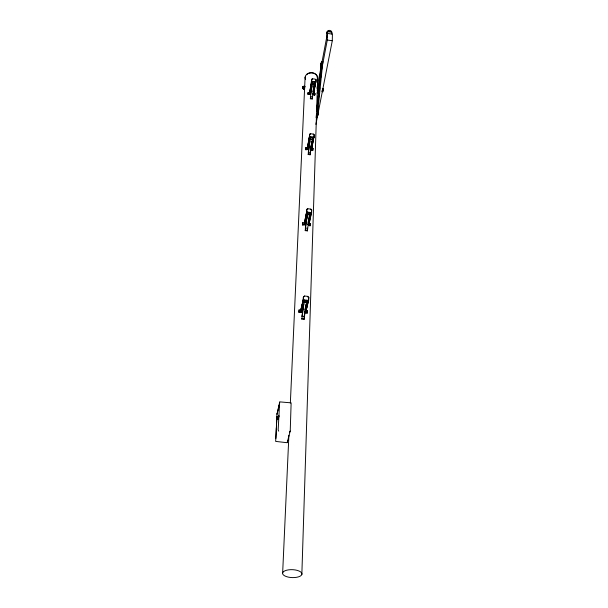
<?xml version="1.0" encoding="UTF-8"?>
<svg xmlns="http://www.w3.org/2000/svg" width="608" height="608" viewBox="0 0 608 608"><rect width="100%" height="100%" fill="white"/><g stroke="black" fill="none" stroke-linecap="round" stroke-linejoin="round"><path stroke-width="0.91" d="M315.894 124.382L332.295 40.728L332.409 34.116L327.431 33.448L317.004 88.327M321.419 70.756L327.286 40.052L327.431 33.448M317.726 111.287L316.912 117.739L316.099 117.633L321.997 61.72L322.818 61.826L318.425 105.458L317.726 111.287L316.92 111.188M301.842 574.492A9.675 3.96 2.2 0 0 288.618 569.84A9.675 3.96 2.2 0 0 286.322 576.566A9.675 3.96 2.2 0 0 301.842 574.492L316.472 115.604M316.707 108.026L317.194 92.864M317.254 90.964L317.65 78.645M316.076 79.777L315.879 82.513L311.562 81.951L311.76 79.215L312.596 78.804L315.278 79.154L316.076 79.777L313.682 93.913L312.52 93.617L312.383 94.536L314.617 95.365L314.997 93.48L313.371 92.872M304.494 311.965L304.35 312.596L307.093 313.409L307.572 310.893L306.067 310.445M308.423 225.393L310.11 225.94L310.49 225.37L310.544 223.691L309.16 223.235M314.04 137.317L312.74 137.302L310.354 149.773L312.71 150.602L313.112 148.565L311.395 147.957M314.617 95.365L314.997 93.48M308.537 301.066L308.788 297.282L307.808 296.377L304.509 296.012L303.331 297.32L303.21 300.474L308.537 301.066L308.788 297.282M311.623 212.595L311.714 209.897L310.81 209.114L307.754 208.749L306.804 209.312L306.569 212.656L311.486 213.241L311.623 212.595L306.698 212.01L305.201 219.382M310.49 148.823L311.722 149.104L314.23 134.771L313.394 134.087L310.551 133.73L309.67 134.201L309.457 137.188L314.024 137.758L314.23 134.771M308.302 300.641L305.695 311.927L308.378 300.55M307.724 224.132L309.046 224.39L308.856 223.478M311.722 149.104L311.896 146.498M313.682 93.913L314.359 88.669M307.359 230.88L309.609 214.29L307.481 214.039L305.452 228.015L305.246 230.637L307.359 230.88L307.564 228.266L305.452 228.015M303.802 304.038L301.811 319.086L304.099 319.329L304.205 316.548L301.925 316.297L303.392 306.181M309.928 141.117L308.195 154.523L310.164 154.766L311.638 142.758M312.223 98.998L312.398 96.824L310.536 96.581L310.361 98.754L312.223 98.998L314.534 82.194M304.099 319.329L306.098 304.289M310.164 154.766L311.904 141.36M301.477 309.799L299.037 309.958L299.098 312.535L302.077 312.345L302.29 309.753L302.275 310.141M304.912 222.589L302.655 222.764L302.716 225.074L305.467 224.869L307.975 212.481M305.672 222.536L306.022 221.114M307.64 147.493L305.771 147.653L305.824 149.75L308.393 149.53L308.446 148.071M309.822 92.416L308.051 92.583L308.112 94.521L310.536 94.301L310.696 92.598M303.476 296.689L303.354 299.85L308.682 300.436M306.698 212.01L306.804 209.312M309.67 134.201L309.578 136.534L314.154 137.104M311.577 81.556L312.793 81.844L310.665 93.381L309.616 93.472L311.76 79.215M299.098 312.535L299.037 309.958M302.716 225.074L302.655 222.764M305.824 149.75L305.771 147.653M308.112 94.521L308.051 92.583M300.694 311.22L303.232 299.881L304.737 300.246L302.229 311.319L300.945 311.402L300.732 310.437L303.521 298.923L300.732 310.437M305.619 223.881L304.426 223.972L304.22 223.144M307.207 148.55L309.495 136.162L307.42 148.671L308.53 148.58L310.756 137.051M276.321 427.812L275.66 441.4L287.143 442.715L290.229 431.064L291.133 402.861L279.748 401.88L276.967 414.382L275.91 438.368M287.447 442.229L287.538 440.336M282.659 572.835L288.891 435.298M290.35 403.043L305.117 77.011M302.533 88.236C304.76 89.118 302.503 84.801 302.533 88.236L303.324 88.335L303.286 89.224L304.471 89.376L304.775 86.351L303.59 86.199L303.369 87.453M279.657 402.177L278.168 429.871L278.715 431.178M276.427 425.919L276.952 416.442M278.228 417.453L278.814 415.842L278.555 417.977L278.228 417.453L278.555 417.977M278.228 417.947L278.487 415.811M278.555 417.483L278.814 415.842M302.548 88.411L302.738 86.8M317.733 109.03L317.999 106.256M318.265 103.489L318.615 99.796M318.881 97.029L319.147 94.263M319.504 90.569L319.77 87.803M320.12 84.109L320.386 81.343M320.743 77.649L321.009 74.883M323.334 90.539L322.149 90.379L321.898 91.633L323.084 91.785L323.38 88.768L323.129 90.014M304.699 88.122L303.506 87.962C304.403 83.592 301.956 90.546 304.471 89.376M320.91 64.174L321.047 63.004L321.769 62.936C322.172 64.752 320.211 64.494 321.161 62.852M321.997 61.72L320.264 74.085L316.783 110.086M321.313 72.154L321.632 69.456M322.172 64.957L322.384 63.156M316.836 113.878L318.052 113.97C318.296 116.022 316.639 115.041 317.338 113.977M318.113 111.819L317.976 112.982L317.262 112.997L317.87 113.073L318.113 111.819L317.505 111.743M317.802 115.216L318.052 113.97M310.43 96.915L312.003 85.941M308.279 152.464L309.662 142.515M305.338 228.251L306.835 217.71M304.342 315.628L305.687 306.432M304.555 87.605L304.775 86.351M309.411 93.366L311.805 80.932M309.616 93.472L311.775 81.715M312.596 78.804L311.646 79.868M312.17 84.611L312.664 81.951M310.536 94.301L310.658 93.64L307.998 93.883M310.361 98.754L310.483 98.124L312.337 98.359M312.846 91.846L314.67 82.088M314.693 86.868L315.544 82.346M313.485 93.974L315.689 82.224M317.148 93.092L320.173 77.269M307.42 148.671L309.472 136.747M310.551 133.73L309.54 134.854M308.393 149.53L308.522 148.869L305.71 149.112M308.195 154.523L308.324 153.892L310.293 154.136M313.264 134.733L313.394 134.087M312.254 144.696L313.135 140.174M311.509 149.18L313.819 137.438M304.198 223.82L306.85 211.333M304.464 222.961L304.836 221.175M304.426 223.972L306.592 212.146M307.625 209.395L307.754 208.749M306.379 219.366L306.744 217.611M307.466 214.1L307.83 212.344M305.246 230.637L305.376 230.006L307.496 230.257M309.411 215.232L309.958 212.602M310.673 209.76L310.81 209.114M307.906 223.25L310.11 212.739M310.361 216.326L311.114 212.754M311.577 210.543L311.714 209.897M308.818 224.489L311.501 212.732M309.046 224.39L311.524 212.055M300.945 311.402L303.483 300.109M304.509 296.012L303.331 297.32M302.077 312.345L302.214 311.714L298.961 311.919M301.811 319.086L301.948 318.478L304.243 318.729M306.455 302.085L306.873 300.238M307.671 297.008L307.808 296.377M304.935 309.73L307.04 300.504M307.336 303.795L308.134 300.322M305.938 311.798L308.552 300.474M303.529 86.906L302.67 87.096M290.229 431.064L289.423 432.235M277.111 413.607L277.491 412.824M278.92 405.597L279.33 404.875L276.967 414.382M312.763 149.142L313.112 148.565M310.171 224.261L310.544 223.691M307.162 311.448L307.572 310.893M322.818 61.826L321.685 62.153M302.586 224.443L305.604 224.223M302.039 316.152L304.327 316.396M307.458 214.708L309.586 214.958M308.385 152.167L310.354 152.41M317.399 111.834L318.007 111.91M317.3 115.056L317.908 115.132M302.7 87.522L303.498 87.628M302.579 87.689L303.377 87.795M302.617 88.114L303.415 88.221M311.684 81.297L316 81.86M303.658 86.45L304.851 86.602M322.293 88.867L323.479 89.026M302.754 86.974L303.544 87.081M321.016 64.022L321.632 64.106M327.286 40.052L332.295 40.728M305.246 312.193L307.504 312.862M307.709 224.466L310.49 225.37M310.483 149.112L313.067 150.024M312.512 93.875L314.952 94.78M305.512 79.625A6.331 5.077 2.1 0 1 311.478 72.724A6.331 5.077 2.1 0 1 317.186 79.914M306.728 74.556A5.936 4.758 2.1 0 1 313.743 73.218A5.936 4.758 2.1 0 1 317.262 78.348M326.99 34.466A2.5 2.09 0.1 0 1 328.434 31.76L330.912 32.095A2.5 2.09 0.1 0 1 331.801 34.056M326.929 37.232A2.508 2.098 0.1 0 1 327.324 35.158M327.02 33.212A2.5 2.09 0 0 1 329.095 30.385A2.5 2.09 0 0 1 331.816 32.802M327.005 33.964A2.5 2.09 0.1 0 1 328.449 31.259L330.919 31.593A2.5 2.09 0.1 0 1 331.808 33.554M320.591 70.543A2.432 1.961 1 0 1 320.956 68.605M320.667 67.769A2.424 1.961 0.9 0 1 321.039 65.831M320.705 66.508A2.417 1.961 0.9 0 1 321.077 64.57M320.682 67.268A2.417 1.961 0.9 0 1 322.065 64.729M306.516 301.811L306.485 302.602L304.182 302.343L304.213 301.553L306.516 301.811M312.269 139.019L312.246 139.604L310.27 139.354L310.293 138.768L312.269 139.019M314.214 83.896L314.192 84.421L312.33 84.178L312.345 83.653L314.214 83.896M278.221 416.222L278.038 419.596L278.76 415.507L278.221 416.222"/></g></svg>
